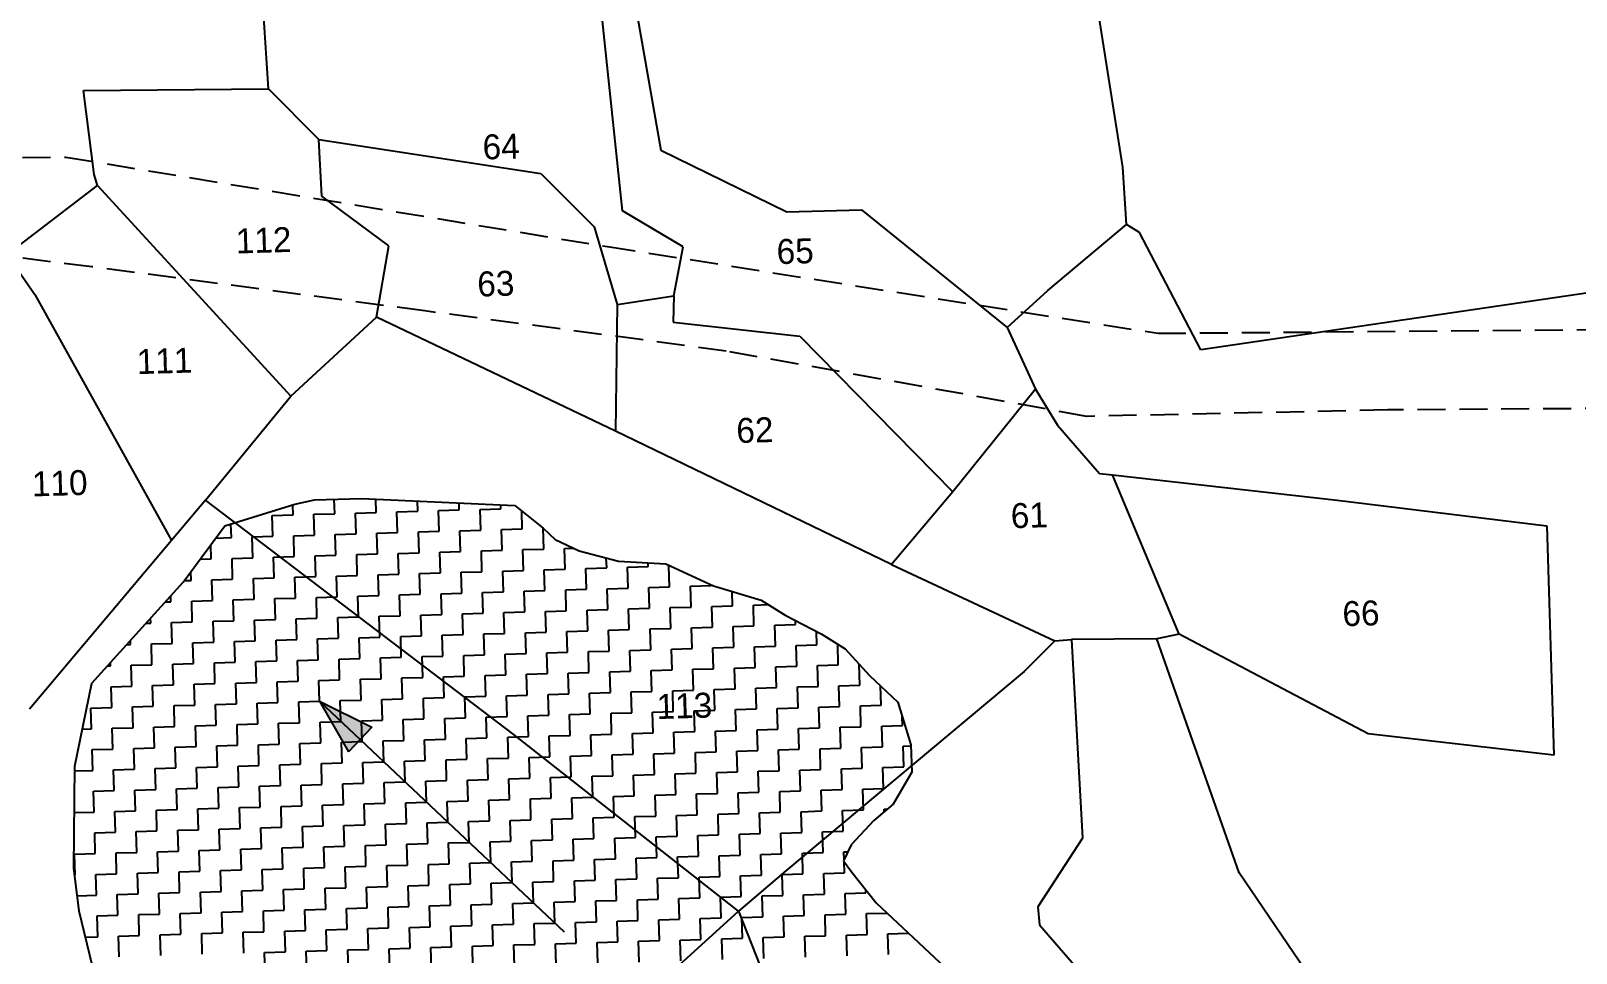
# Model space of a CAD drawing. Header units: metres. Extents: x 289662 to 290738, y 2016260 to 2018343.
# Drawn here: x 290101.2 to 290378, y 2017621 to 2017786.2 of the extents above; entities that cross this region are included whole.
import ezdxf
from ezdxf.enums import TextEntityAlignment as Align

# ---------------------------------------------------------------- set-up
doc = ezdxf.new("R2010")
doc.units = ezdxf.units.M
doc.linetypes.add('DASHED', pattern=[0.75, 0.5, -0.25])
for name, color, linetype in [('LINE_CARTTRACK', 2, 'DASHED'), ('POLY_HATCH', 12, 'Continuous'), ('POLY_PARCEL', 6, 'Continuous'), ('TEXT_PARCEL', 7, 'Continuous'), ('V_BOUND_LINE', 7, 'Continuous')]:
    doc.layers.add(name, color=color, linetype=linetype)
doc.styles.add('TEXT_MAP', font='', dxfattribs={"height": 2.5})
doc.styles.get('TEXT_MAP').set_extended_font_data('Kruti Dev 050')

msp = doc.modelspace()

# ---------------------------------------------------------------- hatches: boundary and pattern name
h = msp.add_hatch(color=256)
h.paths.add_polyline_path([(290160.18, 2017659.27), (290162.28, 2017661.5), (290152.91, 2017666.13)])
h.paths.add_polyline_path([(290152.91, 2017666.13), (290158.09, 2017657.05), (290160.18, 2017659.27)])

# ---------------------------------------------------------------- linework, layer by layer
for points in [[(290152.91, 2017666.13), (290196.76, 2017624.83)], [(290152.91, 2017666.13), (290158.09, 2017657.05)], [(290152.91, 2017666.13), (290162.28, 2017661.5)], [(290162.28, 2017661.5), (290158.09, 2017657.05)]]:
    msp.add_lwpolyline(points)
at = {"layer": 'LINE_CARTTRACK', "ltscale": 10}
for p, q in [((290017.23, 2017762.27), (290107.45, 2017763.65)), ((290107.45, 2017763.65), (290204.5, 2017747.59)), ((290112.14, 2017743.97), (290086.5, 2017747.16)), ((290204.5, 2017747.59), (290303.15, 2017732.06)), ((290171.81, 2017736.07), (290112.14, 2017743.97)), ((290225.74, 2017728.88), (290171.81, 2017736.07)), ((290303.15, 2017732.06), (290385.03, 2017732.75)), ((290290.38, 2017717.18), (290225.74, 2017728.88)), ((290344.3, 2017718.32), (290290.38, 2017717.18)), ((290459.64, 2017719.14), (290344.3, 2017718.32))]:
    msp.add_line(p, q, dxfattribs=at)
at = {"layer": 'POLY_HATCH'}
for p, q in [((290135.94, 2017697.54), (290148.49, 2017701.43)), ((290148.49, 2017701.43), (290151.99, 2017702.24)), ((290151.99, 2017702.24), (290160.42, 2017702.49)), ((290160.42, 2017702.49), (290187.91, 2017701.21)), ((290187.91, 2017701.21), (290192.96, 2017697.14)), ((290128.5, 2017687.47), (290135.94, 2017697.54)), ((290192.96, 2017697.14), (290195.13, 2017695.09)), ((290195.13, 2017695.09), (290199.41, 2017693.11)), ((290199.41, 2017693.11), (290206.5, 2017691.21)), ((290206.5, 2017691.21), (290214.96, 2017690.76)), ((290214.96, 2017690.76), (290223.53, 2017686.8)), ((290112.15, 2017669.4), (290128.5, 2017687.47)), ((290223.53, 2017686.8), (290232.05, 2017684.24)), ((290232.05, 2017684.24), (290236.35, 2017681.56)), ((290236.35, 2017681.56), (290242.78, 2017678.23)), ((290242.78, 2017678.23), (290247.09, 2017675.55)), ((290247.09, 2017675.55), (290251.45, 2017670.75)), ((290109.08, 2017654.53), (290112.15, 2017669.4)), ((290251.45, 2017670.75), (290256.52, 2017665.98)), ((290256.52, 2017665.98), (290258.86, 2017658.31)), ((290258.86, 2017658.31), (290259.01, 2017653.4)), ((290108.92, 2017636.24), (290109.08, 2017654.53)), ((290259.01, 2017653.4), (290255.66, 2017647.67)), ((290255.66, 2017647.67), (290252.23, 2017644.75)), ((290252.23, 2017644.75), (290248.14, 2017640.41)), ((290248.14, 2017640.41), (290246.82, 2017637.56)), ((290109.86, 2017628.53), (290108.92, 2017636.24)), ((290246.82, 2017637.56), (290248.29, 2017635.49)), ((290248.29, 2017635.49), (290252.67, 2017629.99)), ((290252.67, 2017629.99), (290264.98, 2017618.41)), ((290115.47, 2017605.49), (290109.86, 2017628.53))]:
    msp.add_line(p, q, dxfattribs=at)
at = {"layer": 'POLY_HATCH', "linetype": 'Continuous'}
for p, q in [((290155.63, 2017699.74), (290155.55, 2017702.35)), ((290163.07, 2017699.97), (290163, 2017702.37)), ((290170.52, 2017700.19), (290170.46, 2017702.02)), ((290177.96, 2017700.41), (290177.92, 2017701.67)), ((290144.46, 2017699.41), (290148.18, 2017699.52)), ((290144.57, 2017695.69), (290144.46, 2017699.41)), ((290148.18, 2017699.52), (290148.13, 2017701.32)), ((290151.9, 2017699.63), (290155.63, 2017699.74)), ((290152.01, 2017695.91), (290151.9, 2017699.63)), ((290159.35, 2017699.85), (290163.07, 2017699.97)), ((290159.46, 2017696.13), (290159.35, 2017699.85)), ((290166.79, 2017700.08), (290170.52, 2017700.19)), ((290166.91, 2017696.35), (290166.79, 2017700.08)), ((290174.24, 2017700.3), (290177.96, 2017700.41)), ((290174.35, 2017696.58), (290174.24, 2017700.3)), ((290181.68, 2017700.52), (290185.41, 2017700.63)), ((290181.8, 2017696.8), (290181.68, 2017700.52)), ((290185.41, 2017700.63), (290185.39, 2017701.32)), ((290189.24, 2017697.02), (290189.15, 2017700.21)), ((290137.12, 2017695.46), (290137.05, 2017697.88)), ((290148.29, 2017695.8), (290152.01, 2017695.91)), ((290155.74, 2017696.02), (290159.46, 2017696.13)), ((290155.85, 2017692.3), (290155.74, 2017696.02)), ((290163.18, 2017696.24), (290166.91, 2017696.35)), ((290163.29, 2017692.52), (290163.18, 2017696.24)), ((290170.63, 2017696.47), (290174.35, 2017696.58)), ((290170.74, 2017692.74), (290170.63, 2017696.47)), ((290178.07, 2017696.69), (290181.8, 2017696.8)), ((290178.18, 2017692.97), (290178.07, 2017696.69)), ((290185.52, 2017696.91), (290189.24, 2017697.02)), ((290185.63, 2017693.19), (290185.52, 2017696.91)), ((290193.08, 2017693.41), (290192.96, 2017697.13)), ((290133.51, 2017691.63), (290133.44, 2017694.15)), ((290134.34, 2017695.38), (290137.12, 2017695.46)), ((290140.85, 2017695.57), (290144.57, 2017695.69)), ((290140.96, 2017691.85), (290140.85, 2017695.57)), ((290148.4, 2017692.07), (290148.29, 2017695.8)), ((290181.91, 2017693.08), (290185.63, 2017693.19)), ((290182.02, 2017689.35), (290181.91, 2017693.08)), ((290189.35, 2017693.3), (290193.08, 2017693.41)), ((290189.46, 2017689.58), (290189.35, 2017693.3)), ((290196.8, 2017693.52), (290198.41, 2017693.57)), ((290196.91, 2017689.8), (290196.8, 2017693.52)), ((290131.53, 2017691.57), (290133.51, 2017691.63)), ((290137.24, 2017691.74), (290140.96, 2017691.85)), ((290137.35, 2017688.02), (290137.24, 2017691.74)), ((290144.68, 2017691.96), (290148.4, 2017692.07)), ((290144.79, 2017688.24), (290144.68, 2017691.96)), ((290152.13, 2017692.19), (290155.85, 2017692.3)), ((290152.24, 2017688.46), (290152.13, 2017692.19)), ((290159.57, 2017692.41), (290163.29, 2017692.52)), ((290159.68, 2017688.69), (290159.57, 2017692.41)), ((290167.02, 2017692.63), (290170.74, 2017692.74)), ((290167.13, 2017688.91), (290167.02, 2017692.63)), ((290174.46, 2017692.85), (290178.18, 2017692.97)), ((290174.57, 2017689.13), (290174.46, 2017692.85)), ((290204.36, 2017690.02), (290204.3, 2017691.8)), ((290211.8, 2017690.25), (290211.78, 2017690.93)), ((290215.52, 2017690.36), (290215.82, 2017690.37)), ((290215.63, 2017686.64), (290215.52, 2017690.36)), ((290128.71, 2017687.76), (290129.9, 2017687.79)), ((290129.9, 2017687.79), (290129.86, 2017689.3)), ((290133.62, 2017687.91), (290137.35, 2017688.02)), ((290133.74, 2017684.18), (290133.62, 2017687.91)), ((290141.07, 2017688.13), (290144.79, 2017688.24)), ((290141.18, 2017684.41), (290141.07, 2017688.13)), ((290148.51, 2017688.35), (290152.24, 2017688.46)), ((290148.63, 2017684.63), (290148.51, 2017688.35)), ((290155.96, 2017688.57), (290159.68, 2017688.69)), ((290156.07, 2017684.85), (290155.96, 2017688.57)), ((290163.41, 2017688.8), (290167.13, 2017688.91)), ((290163.52, 2017685.07), (290163.41, 2017688.8)), ((290170.85, 2017689.02), (290174.57, 2017689.13)), ((290170.96, 2017685.3), (290170.85, 2017689.02)), ((290178.3, 2017689.24), (290182.02, 2017689.35)), ((290178.41, 2017685.52), (290178.3, 2017689.24)), ((290185.74, 2017689.47), (290189.46, 2017689.58)), ((290185.85, 2017685.74), (290185.74, 2017689.47)), ((290193.19, 2017689.69), (290196.91, 2017689.8)), ((290193.3, 2017685.97), (290193.19, 2017689.69)), ((290200.63, 2017689.91), (290204.36, 2017690.02)), ((290200.74, 2017686.19), (290200.63, 2017689.91)), ((290208.08, 2017690.14), (290211.8, 2017690.25)), ((290208.19, 2017686.41), (290208.08, 2017690.14)), ((290126.29, 2017683.96), (290126.26, 2017684.99)), ((290152.35, 2017684.74), (290156.07, 2017684.85)), ((290152.46, 2017681.02), (290152.35, 2017684.74)), ((290159.79, 2017684.96), (290163.52, 2017685.07)), ((290159.91, 2017681.24), (290159.79, 2017684.96)), ((290167.24, 2017685.19), (290170.96, 2017685.3)), ((290167.35, 2017681.46), (290167.24, 2017685.19)), ((290174.69, 2017685.41), (290178.41, 2017685.52)), ((290174.8, 2017681.69), (290174.69, 2017685.41)), ((290182.13, 2017685.63), (290185.85, 2017685.74)), ((290182.24, 2017681.91), (290182.13, 2017685.63)), ((290189.58, 2017685.86), (290193.3, 2017685.97)), ((290189.69, 2017682.13), (290189.58, 2017685.86)), ((290197.02, 2017686.08), (290200.74, 2017686.19)), ((290197.13, 2017682.36), (290197.02, 2017686.08)), ((290204.47, 2017686.3), (290208.19, 2017686.41)), ((290204.58, 2017682.58), (290204.47, 2017686.3)), ((290211.91, 2017686.52), (290215.63, 2017686.64)), ((290212.02, 2017682.8), (290211.91, 2017686.52)), ((290219.36, 2017686.75), (290223.08, 2017686.86)), ((290219.47, 2017683.02), (290219.36, 2017686.75)), ((290223.08, 2017686.86), (290223.08, 2017687.01)), ((290226.91, 2017683.25), (290226.84, 2017685.8)), ((290125.3, 2017683.93), (290126.29, 2017683.96)), ((290130.01, 2017684.07), (290133.74, 2017684.18)), ((290130.12, 2017680.35), (290130.01, 2017684.07)), ((290137.46, 2017684.29), (290141.18, 2017684.41)), ((290137.57, 2017680.57), (290137.46, 2017684.29)), ((290144.9, 2017684.52), (290148.63, 2017684.63)), ((290145.02, 2017680.79), (290144.9, 2017684.52)), ((290185.96, 2017682.02), (290189.69, 2017682.13)), ((290186.08, 2017678.3), (290185.96, 2017682.02)), ((290193.41, 2017682.24), (290197.13, 2017682.36)), ((290193.52, 2017678.52), (290193.41, 2017682.24)), ((290200.86, 2017682.47), (290204.58, 2017682.58)), ((290200.97, 2017678.74), (290200.86, 2017682.47)), ((290208.3, 2017682.69), (290212.02, 2017682.8)), ((290208.41, 2017678.97), (290208.3, 2017682.69)), ((290215.75, 2017682.91), (290219.47, 2017683.02)), ((290215.86, 2017679.19), (290215.75, 2017682.91)), ((290223.19, 2017683.14), (290226.91, 2017683.25)), ((290223.3, 2017679.41), (290223.19, 2017683.14)), ((290230.64, 2017683.36), (290233.33, 2017683.44)), ((290230.75, 2017679.64), (290230.64, 2017683.36)), ((290121.84, 2017680.1), (290122.68, 2017680.13)), ((290122.68, 2017680.13), (290122.65, 2017681)), ((290126.4, 2017680.24), (290130.12, 2017680.35)), ((290126.51, 2017676.51), (290126.4, 2017680.24)), ((290133.85, 2017680.46), (290137.57, 2017680.57)), ((290133.96, 2017676.74), (290133.85, 2017680.46)), ((290141.29, 2017680.68), (290145.02, 2017680.79)), ((290141.4, 2017676.96), (290141.29, 2017680.68)), ((290148.74, 2017680.91), (290152.46, 2017681.02)), ((290148.85, 2017677.18), (290148.74, 2017680.91)), ((290156.18, 2017681.13), (290159.91, 2017681.24)), ((290156.29, 2017677.41), (290156.18, 2017681.13)), ((290163.63, 2017681.35), (290167.35, 2017681.46)), ((290163.74, 2017677.63), (290163.63, 2017681.35)), ((290171.07, 2017681.58), (290174.8, 2017681.69)), ((290171.19, 2017677.85), (290171.07, 2017681.58)), ((290178.52, 2017681.8), (290182.24, 2017681.91)), ((290178.63, 2017678.08), (290178.52, 2017681.8)), ((290219.58, 2017679.3), (290223.3, 2017679.41)), ((290219.69, 2017675.58), (290219.58, 2017679.3)), ((290227.03, 2017679.52), (290230.75, 2017679.64)), ((290227.14, 2017675.8), (290227.03, 2017679.52)), ((290234.47, 2017679.75), (290238.19, 2017679.86)), ((290234.58, 2017676.02), (290234.47, 2017679.75)), ((290238.19, 2017679.86), (290238.17, 2017680.61)), ((290119.07, 2017676.29), (290119.05, 2017677.02)), ((290122.79, 2017676.4), (290126.51, 2017676.51)), ((290130.24, 2017676.63), (290133.96, 2017676.74)), ((290130.35, 2017672.9), (290130.24, 2017676.63)), ((290137.68, 2017676.85), (290141.4, 2017676.96)), ((290137.79, 2017673.13), (290137.68, 2017676.85)), ((290145.13, 2017677.07), (290148.85, 2017677.18)), ((290145.24, 2017673.35), (290145.13, 2017677.07)), ((290152.57, 2017677.3), (290156.29, 2017677.41)), ((290152.68, 2017673.57), (290152.57, 2017677.3)), ((290160.02, 2017677.52), (290163.74, 2017677.63)), ((290160.13, 2017673.8), (290160.02, 2017677.52)), ((290167.46, 2017677.74), (290171.19, 2017677.85)), ((290167.57, 2017674.02), (290167.46, 2017677.74)), ((290174.91, 2017677.96), (290178.63, 2017678.08)), ((290175.02, 2017674.24), (290174.91, 2017677.96)), ((290182.35, 2017678.19), (290186.08, 2017678.3)), ((290182.46, 2017674.46), (290182.35, 2017678.19)), ((290189.8, 2017678.41), (290193.52, 2017678.52)), ((290189.91, 2017674.69), (290189.8, 2017678.41)), ((290197.24, 2017678.63), (290200.97, 2017678.74)), ((290197.36, 2017674.91), (290197.24, 2017678.63)), ((290204.69, 2017678.86), (290208.41, 2017678.97)), ((290204.8, 2017675.13), (290204.69, 2017678.86)), ((290212.13, 2017679.08), (290215.86, 2017679.19)), ((290212.25, 2017675.36), (290212.13, 2017679.08)), ((290242.03, 2017676.25), (290241.96, 2017678.66)), ((290118.37, 2017676.27), (290119.07, 2017676.29)), ((290122.9, 2017672.68), (290122.79, 2017676.4)), ((290156.41, 2017673.68), (290160.13, 2017673.8)), ((290156.52, 2017669.96), (290156.41, 2017673.68)), ((290163.85, 2017673.91), (290167.57, 2017674.02)), ((290163.96, 2017670.18), (290163.85, 2017673.91)), ((290171.3, 2017674.13), (290175.02, 2017674.24)), ((290171.41, 2017670.41), (290171.3, 2017674.13)), ((290178.74, 2017674.35), (290182.46, 2017674.46)), ((290178.85, 2017670.63), (290178.74, 2017674.35)), ((290186.19, 2017674.58), (290189.91, 2017674.69)), ((290186.3, 2017670.85), (290186.19, 2017674.58)), ((290193.63, 2017674.8), (290197.36, 2017674.91)), ((290193.74, 2017671.08), (290193.63, 2017674.8)), ((290201.08, 2017675.02), (290204.8, 2017675.13)), ((290201.19, 2017671.3), (290201.08, 2017675.02)), ((290208.52, 2017675.24), (290212.25, 2017675.36)), ((290208.64, 2017671.52), (290208.52, 2017675.24)), ((290215.97, 2017675.47), (290219.69, 2017675.58)), ((290216.08, 2017671.74), (290215.97, 2017675.47)), ((290223.41, 2017675.69), (290227.14, 2017675.8)), ((290223.53, 2017671.97), (290223.41, 2017675.69)), ((290230.86, 2017675.91), (290234.58, 2017676.02)), ((290230.97, 2017672.19), (290230.86, 2017675.91)), ((290238.31, 2017676.14), (290242.03, 2017676.25)), ((290238.42, 2017672.41), (290238.31, 2017676.14)), ((290245.75, 2017676.36), (290245.78, 2017676.36)), ((290245.86, 2017672.64), (290245.75, 2017676.36)), ((290114.91, 2017672.44), (290115.46, 2017672.46)), ((290115.46, 2017672.46), (290115.44, 2017673.03)), ((290119.18, 2017672.57), (290122.9, 2017672.68)), ((290119.29, 2017668.85), (290119.18, 2017672.57)), ((290126.62, 2017672.79), (290130.35, 2017672.9)), ((290126.74, 2017669.07), (290126.62, 2017672.79)), ((290134.07, 2017673.02), (290137.79, 2017673.13)), ((290134.18, 2017669.29), (290134.07, 2017673.02)), ((290141.52, 2017673.24), (290145.24, 2017673.35)), ((290141.63, 2017669.52), (290141.52, 2017673.24)), ((290148.96, 2017673.46), (290152.68, 2017673.57)), ((290149.07, 2017669.74), (290148.96, 2017673.46)), ((290190.02, 2017670.96), (290193.74, 2017671.08)), ((290190.13, 2017667.24), (290190.02, 2017670.96)), ((290197.47, 2017671.19), (290201.19, 2017671.3)), ((290197.58, 2017667.46), (290197.47, 2017671.19)), ((290204.91, 2017671.41), (290208.64, 2017671.52)), ((290205.02, 2017667.69), (290204.91, 2017671.41)), ((290212.36, 2017671.63), (290216.08, 2017671.74)), ((290212.47, 2017667.91), (290212.36, 2017671.63)), ((290219.8, 2017671.86), (290223.53, 2017671.97)), ((290219.91, 2017668.13), (290219.8, 2017671.86)), ((290227.25, 2017672.08), (290230.97, 2017672.19)), ((290227.36, 2017668.36), (290227.25, 2017672.08)), ((290234.69, 2017672.3), (290238.42, 2017672.41)), ((290234.81, 2017668.58), (290234.69, 2017672.3)), ((290242.14, 2017672.53), (290245.86, 2017672.64)), ((290242.25, 2017668.8), (290242.14, 2017672.53)), ((290249.58, 2017672.75), (290249.63, 2017672.75)), ((290249.7, 2017669.03), (290249.58, 2017672.75)), ((290115.57, 2017668.73), (290119.29, 2017668.85)), ((290115.68, 2017665.01), (290115.57, 2017668.73)), ((290123.01, 2017668.96), (290126.74, 2017669.07)), ((290123.12, 2017665.24), (290123.01, 2017668.96)), ((290130.46, 2017669.18), (290134.18, 2017669.29)), ((290130.57, 2017665.46), (290130.46, 2017669.18)), ((290137.9, 2017669.4), (290141.63, 2017669.52)), ((290138.02, 2017665.68), (290137.9, 2017669.4)), ((290145.35, 2017669.63), (290149.07, 2017669.74)), ((290145.46, 2017665.9), (290145.35, 2017669.63)), ((290152.79, 2017669.85), (290156.52, 2017669.96)), ((290152.91, 2017666.13), (290152.79, 2017669.85)), ((290160.24, 2017670.07), (290163.96, 2017670.18)), ((290160.35, 2017666.35), (290160.24, 2017670.07)), ((290167.69, 2017670.3), (290171.41, 2017670.41)), ((290167.8, 2017666.57), (290167.69, 2017670.3)), ((290175.13, 2017670.52), (290178.85, 2017670.63)), ((290175.24, 2017666.8), (290175.13, 2017670.52)), ((290182.58, 2017670.74), (290186.3, 2017670.85)), ((290182.69, 2017667.02), (290182.58, 2017670.74)), ((290216.19, 2017668.02), (290219.91, 2017668.13)), ((290223.64, 2017668.25), (290227.36, 2017668.36)), ((290223.75, 2017664.52), (290223.64, 2017668.25)), ((290231.08, 2017668.47), (290234.81, 2017668.58)), ((290231.19, 2017664.75), (290231.08, 2017668.47)), ((290238.53, 2017668.69), (290242.25, 2017668.8)), ((290238.64, 2017664.97), (290238.53, 2017668.69)), ((290245.97, 2017668.91), (290249.7, 2017669.03)), ((290246.09, 2017665.19), (290245.97, 2017668.91)), ((290253.53, 2017665.41), (290253.43, 2017668.9)), ((290126.85, 2017665.35), (290130.57, 2017665.46)), ((290134.29, 2017665.57), (290138.02, 2017665.68)), ((290134.4, 2017661.85), (290134.29, 2017665.57)), ((290141.74, 2017665.79), (290145.46, 2017665.9)), ((290141.85, 2017662.07), (290141.74, 2017665.79)), ((290149.18, 2017666.02), (290152.91, 2017666.13)), ((290149.3, 2017662.29), (290149.18, 2017666.02)), ((290156.63, 2017666.24), (290160.35, 2017666.35)), ((290156.74, 2017662.52), (290156.63, 2017666.24)), ((290164.07, 2017666.46), (290167.8, 2017666.57)), ((290164.19, 2017662.74), (290164.07, 2017666.46)), ((290171.52, 2017666.68), (290175.24, 2017666.8)), ((290171.63, 2017662.96), (290171.52, 2017666.68)), ((290178.97, 2017666.91), (290182.69, 2017667.02)), ((290179.08, 2017663.18), (290178.97, 2017666.91)), ((290186.41, 2017667.13), (290190.13, 2017667.24)), ((290186.52, 2017663.41), (290186.41, 2017667.13)), ((290193.86, 2017667.35), (290197.58, 2017667.46)), ((290193.97, 2017663.63), (290193.86, 2017667.35)), ((290201.3, 2017667.58), (290205.02, 2017667.69)), ((290201.41, 2017663.85), (290201.3, 2017667.58)), ((290208.75, 2017667.8), (290212.47, 2017667.91)), ((290208.86, 2017664.08), (290208.75, 2017667.8)), ((290216.3, 2017664.3), (290216.19, 2017668.02)), ((290249.81, 2017665.3), (290253.53, 2017665.41)), ((290111.96, 2017664.9), (290115.68, 2017665.01)), ((290112.07, 2017661.18), (290111.96, 2017664.9)), ((290119.4, 2017665.12), (290123.12, 2017665.24)), ((290119.51, 2017661.4), (290119.4, 2017665.12)), ((290126.96, 2017661.62), (290126.85, 2017665.35)), ((290160.46, 2017662.63), (290164.19, 2017662.74)), ((290160.57, 2017658.9), (290160.46, 2017662.63)), ((290167.91, 2017662.85), (290171.63, 2017662.96)), ((290168.02, 2017659.13), (290167.91, 2017662.85)), ((290175.35, 2017663.07), (290179.08, 2017663.18)), ((290175.47, 2017659.35), (290175.35, 2017663.07)), ((290182.8, 2017663.3), (290186.52, 2017663.41)), ((290182.91, 2017659.57), (290182.8, 2017663.3)), ((290190.24, 2017663.52), (290193.97, 2017663.63)), ((290190.36, 2017659.8), (290190.24, 2017663.52)), ((290197.69, 2017663.74), (290201.41, 2017663.85)), ((290197.8, 2017660.02), (290197.69, 2017663.74)), ((290205.14, 2017663.97), (290208.86, 2017664.08)), ((290205.25, 2017660.24), (290205.14, 2017663.97)), ((290212.58, 2017664.19), (290216.3, 2017664.3)), ((290212.69, 2017660.47), (290212.58, 2017664.19)), ((290220.03, 2017664.41), (290223.75, 2017664.52)), ((290220.14, 2017660.69), (290220.03, 2017664.41)), ((290227.47, 2017664.63), (290231.19, 2017664.75)), ((290227.58, 2017660.91), (290227.47, 2017664.63)), ((290234.92, 2017664.86), (290238.64, 2017664.97)), ((290235.03, 2017661.13), (290234.92, 2017664.86)), ((290242.36, 2017665.08), (290246.09, 2017665.19)), ((290242.47, 2017661.36), (290242.36, 2017665.08)), ((290249.92, 2017661.58), (290249.81, 2017665.3)), ((290257.36, 2017661.8), (290257.32, 2017663.37)), ((290110.44, 2017661.13), (290112.07, 2017661.18)), ((290115.79, 2017661.29), (290119.51, 2017661.4)), ((290115.9, 2017657.57), (290115.79, 2017661.29)), ((290123.24, 2017661.51), (290126.96, 2017661.62)), ((290123.35, 2017657.79), (290123.24, 2017661.51)), ((290130.68, 2017661.74), (290134.4, 2017661.85)), ((290130.79, 2017658.01), (290130.68, 2017661.74)), ((290138.13, 2017661.96), (290141.85, 2017662.07)), ((290138.24, 2017658.24), (290138.13, 2017661.96)), ((290145.57, 2017662.18), (290149.3, 2017662.29)), ((290145.68, 2017658.46), (290145.57, 2017662.18)), ((290153.02, 2017662.4), (290156.74, 2017662.52)), ((290153.13, 2017658.68), (290153.02, 2017662.4)), ((290194.08, 2017659.91), (290197.8, 2017660.02)), ((290194.19, 2017656.19), (290194.08, 2017659.91)), ((290201.52, 2017660.13), (290205.25, 2017660.24)), ((290201.64, 2017656.41), (290201.52, 2017660.13)), ((290208.97, 2017660.35), (290212.69, 2017660.47)), ((290209.08, 2017656.63), (290208.97, 2017660.35)), ((290216.42, 2017660.58), (290220.14, 2017660.69)), ((290216.53, 2017656.85), (290216.42, 2017660.58)), ((290223.86, 2017660.8), (290227.58, 2017660.91)), ((290223.97, 2017657.08), (290223.86, 2017660.8)), ((290231.31, 2017661.02), (290235.03, 2017661.13)), ((290231.42, 2017657.3), (290231.31, 2017661.02)), ((290238.75, 2017661.25), (290242.47, 2017661.36)), ((290238.86, 2017657.52), (290238.75, 2017661.25)), ((290246.2, 2017661.47), (290249.92, 2017661.58)), ((290246.31, 2017657.75), (290246.2, 2017661.47)), ((290253.64, 2017661.69), (290257.36, 2017661.8)), ((290253.75, 2017657.97), (290253.64, 2017661.69)), ((290112.18, 2017657.46), (290115.9, 2017657.57)), ((290112.29, 2017653.73), (290112.18, 2017657.46)), ((290119.63, 2017657.68), (290123.35, 2017657.79)), ((290119.74, 2017653.96), (290119.63, 2017657.68)), ((290127.07, 2017657.9), (290130.79, 2017658.01)), ((290127.18, 2017654.18), (290127.07, 2017657.9)), ((290134.52, 2017658.12), (290138.24, 2017658.24)), ((290134.63, 2017654.4), (290134.52, 2017658.12)), ((290141.96, 2017658.35), (290145.68, 2017658.46)), ((290142.07, 2017654.62), (290141.96, 2017658.35)), ((290149.41, 2017658.57), (290153.13, 2017658.68)), ((290149.52, 2017654.85), (290149.41, 2017658.57)), ((290156.85, 2017658.79), (290160.57, 2017658.9)), ((290156.96, 2017655.07), (290156.85, 2017658.79)), ((290164.3, 2017659.02), (290168.02, 2017659.13)), ((290164.41, 2017655.29), (290164.3, 2017659.02)), ((290171.74, 2017659.24), (290175.47, 2017659.35)), ((290171.85, 2017655.52), (290171.74, 2017659.24)), ((290179.19, 2017659.46), (290182.91, 2017659.57)), ((290179.3, 2017655.74), (290179.19, 2017659.46)), ((290186.63, 2017659.68), (290190.36, 2017659.8)), ((290186.75, 2017655.96), (290186.63, 2017659.68)), ((290220.25, 2017656.97), (290223.97, 2017657.08)), ((290227.69, 2017657.19), (290231.42, 2017657.3)), ((290227.81, 2017653.47), (290227.69, 2017657.19)), ((290235.14, 2017657.41), (290238.86, 2017657.52)), ((290235.25, 2017653.69), (290235.14, 2017657.41)), ((290242.59, 2017657.63), (290246.31, 2017657.75)), ((290242.7, 2017653.91), (290242.59, 2017657.63)), ((290250.03, 2017657.86), (290253.75, 2017657.97)), ((290250.14, 2017654.13), (290250.03, 2017657.86)), ((290257.48, 2017658.08), (290258.87, 2017658.12)), ((290257.59, 2017654.36), (290257.48, 2017658.08)), ((290130.9, 2017654.29), (290134.63, 2017654.4)), ((290131.02, 2017650.57), (290130.9, 2017654.29)), ((290138.35, 2017654.51), (290142.07, 2017654.62)), ((290138.46, 2017650.79), (290138.35, 2017654.51)), ((290145.8, 2017654.74), (290149.52, 2017654.85)), ((290145.91, 2017651.01), (290145.8, 2017654.74)), ((290153.24, 2017654.96), (290156.96, 2017655.07)), ((290153.35, 2017651.24), (290153.24, 2017654.96)), ((290160.69, 2017655.18), (290164.41, 2017655.29)), ((290160.8, 2017651.46), (290160.69, 2017655.18)), ((290168.13, 2017655.4), (290171.85, 2017655.52)), ((290168.24, 2017651.68), (290168.13, 2017655.4)), ((290175.58, 2017655.63), (290179.3, 2017655.74)), ((290175.69, 2017651.91), (290175.58, 2017655.63)), ((290183.02, 2017655.85), (290186.75, 2017655.96)), ((290183.13, 2017652.13), (290183.02, 2017655.85)), ((290190.47, 2017656.07), (290194.19, 2017656.19)), ((290190.58, 2017652.35), (290190.47, 2017656.07)), ((290197.91, 2017656.3), (290201.64, 2017656.41)), ((290198.02, 2017652.57), (290197.91, 2017656.3)), ((290205.36, 2017656.52), (290209.08, 2017656.63)), ((290205.47, 2017652.8), (290205.36, 2017656.52)), ((290212.8, 2017656.74), (290216.53, 2017656.85)), ((290212.92, 2017653.02), (290212.8, 2017656.74)), ((290220.36, 2017653.24), (290220.25, 2017656.97)), ((290253.86, 2017654.25), (290257.59, 2017654.36)), ((290109.07, 2017653.64), (290112.29, 2017653.73)), ((290116.01, 2017653.84), (290119.74, 2017653.96)), ((290116.13, 2017650.12), (290116.01, 2017653.84)), ((290123.46, 2017654.07), (290127.18, 2017654.18)), ((290123.57, 2017650.34), (290123.46, 2017654.07)), ((290164.52, 2017651.57), (290168.24, 2017651.68)), ((290164.63, 2017647.85), (290164.52, 2017651.57)), ((290171.97, 2017651.79), (290175.69, 2017651.91)), ((290172.08, 2017648.07), (290171.97, 2017651.79)), ((290179.41, 2017652.02), (290183.13, 2017652.13)), ((290179.52, 2017648.29), (290179.41, 2017652.02)), ((290186.86, 2017652.24), (290190.58, 2017652.35)), ((290186.97, 2017648.52), (290186.86, 2017652.24)), ((290194.3, 2017652.46), (290198.02, 2017652.57)), ((290194.41, 2017648.74), (290194.3, 2017652.46)), ((290201.75, 2017652.69), (290205.47, 2017652.8)), ((290201.86, 2017648.96), (290201.75, 2017652.69)), ((290209.19, 2017652.91), (290212.92, 2017653.02)), ((290209.3, 2017649.19), (290209.19, 2017652.91)), ((290216.64, 2017653.13), (290220.36, 2017653.24)), ((290216.75, 2017649.41), (290216.64, 2017653.13)), ((290224.08, 2017653.35), (290227.81, 2017653.47)), ((290224.19, 2017649.63), (290224.08, 2017653.35)), ((290231.53, 2017653.58), (290235.25, 2017653.69)), ((290231.64, 2017649.85), (290231.53, 2017653.58)), ((290238.97, 2017653.8), (290242.7, 2017653.91)), ((290239.09, 2017650.08), (290238.97, 2017653.8)), ((290246.42, 2017654.02), (290250.14, 2017654.13)), ((290246.53, 2017650.3), (290246.42, 2017654.02)), ((290253.98, 2017650.52), (290253.86, 2017654.25)), ((290112.4, 2017650.01), (290116.13, 2017650.12)), ((290112.51, 2017646.29), (290112.4, 2017650.01)), ((290119.85, 2017650.23), (290123.57, 2017650.34)), ((290119.96, 2017646.51), (290119.85, 2017650.23)), ((290127.29, 2017650.46), (290131.02, 2017650.57)), ((290127.4, 2017646.73), (290127.29, 2017650.46)), ((290134.74, 2017650.68), (290138.46, 2017650.79)), ((290134.85, 2017646.96), (290134.74, 2017650.68)), ((290142.18, 2017650.9), (290145.91, 2017651.01)), ((290142.3, 2017647.18), (290142.18, 2017650.9)), ((290149.63, 2017651.12), (290153.35, 2017651.24)), ((290149.74, 2017647.4), (290149.63, 2017651.12)), ((290157.08, 2017651.35), (290160.8, 2017651.46)), ((290157.19, 2017647.63), (290157.08, 2017651.35)), ((290198.14, 2017648.85), (290201.86, 2017648.96)), ((290198.25, 2017645.13), (290198.14, 2017648.85)), ((290205.58, 2017649.07), (290209.3, 2017649.19)), ((290205.69, 2017645.35), (290205.58, 2017649.07)), ((290213.03, 2017649.3), (290216.75, 2017649.41)), ((290213.14, 2017645.57), (290213.03, 2017649.3)), ((290220.47, 2017649.52), (290224.19, 2017649.63)), ((290220.58, 2017645.8), (290220.47, 2017649.52)), ((290227.92, 2017649.74), (290231.64, 2017649.85)), ((290228.03, 2017646.02), (290227.92, 2017649.74)), ((290235.36, 2017649.97), (290239.09, 2017650.08)), ((290235.47, 2017646.24), (290235.36, 2017649.97)), ((290242.81, 2017650.19), (290246.53, 2017650.3)), ((290242.92, 2017646.47), (290242.81, 2017650.19)), ((290250.25, 2017650.41), (290253.98, 2017650.52)), ((290250.37, 2017646.69), (290250.25, 2017650.41)), ((290109.01, 2017646.18), (290112.51, 2017646.29)), ((290116.24, 2017646.4), (290119.96, 2017646.51)), ((290116.35, 2017642.68), (290116.24, 2017646.4)), ((290123.68, 2017646.62), (290127.4, 2017646.73)), ((290123.79, 2017642.9), (290123.68, 2017646.62)), ((290131.13, 2017646.84), (290134.85, 2017646.96)), ((290131.24, 2017643.12), (290131.13, 2017646.84)), ((290138.57, 2017647.07), (290142.3, 2017647.18)), ((290138.68, 2017643.35), (290138.57, 2017647.07)), ((290146.02, 2017647.29), (290149.74, 2017647.4)), ((290146.13, 2017643.57), (290146.02, 2017647.29)), ((290153.46, 2017647.51), (290157.19, 2017647.63)), ((290153.58, 2017643.79), (290153.46, 2017647.51)), ((290160.91, 2017647.74), (290164.63, 2017647.85)), ((290161.02, 2017644.01), (290160.91, 2017647.74)), ((290168.35, 2017647.96), (290172.08, 2017648.07)), ((290168.47, 2017644.24), (290168.35, 2017647.96)), ((290175.8, 2017648.18), (290179.52, 2017648.29)), ((290175.91, 2017644.46), (290175.8, 2017648.18)), ((290183.25, 2017648.41), (290186.97, 2017648.52)), ((290183.36, 2017644.68), (290183.25, 2017648.41)), ((290190.69, 2017648.63), (290194.41, 2017648.74)), ((290190.8, 2017644.91), (290190.69, 2017648.63)), ((290224.31, 2017645.91), (290228.03, 2017646.02)), ((290231.75, 2017646.13), (290235.47, 2017646.24)), ((290231.86, 2017642.41), (290231.75, 2017646.13)), ((290239.2, 2017646.35), (290242.92, 2017646.47)), ((290239.31, 2017642.63), (290239.2, 2017646.35)), ((290246.64, 2017646.58), (290250.37, 2017646.69)), ((290246.75, 2017642.86), (290246.64, 2017646.58)), ((290254.09, 2017646.8), (290254.66, 2017646.82)), ((290254.1, 2017646.34), (290254.09, 2017646.8)), ((290134.96, 2017643.23), (290138.68, 2017643.35)), ((290135.07, 2017639.51), (290134.96, 2017643.23)), ((290142.41, 2017643.46), (290146.13, 2017643.57)), ((290142.52, 2017639.73), (290142.41, 2017643.46)), ((290149.85, 2017643.68), (290153.58, 2017643.79)), ((290149.96, 2017639.96), (290149.85, 2017643.68)), ((290157.3, 2017643.9), (290161.02, 2017644.01)), ((290157.41, 2017640.18), (290157.3, 2017643.9)), ((290164.74, 2017644.13), (290168.47, 2017644.24)), ((290164.85, 2017640.4), (290164.74, 2017644.13)), ((290172.19, 2017644.35), (290175.91, 2017644.46)), ((290172.3, 2017640.63), (290172.19, 2017644.35)), ((290179.63, 2017644.57), (290183.36, 2017644.68)), ((290179.75, 2017640.85), (290179.63, 2017644.57)), ((290187.08, 2017644.79), (290190.8, 2017644.91)), ((290187.19, 2017641.07), (290187.08, 2017644.79)), ((290194.52, 2017645.02), (290198.25, 2017645.13)), ((290194.64, 2017641.29), (290194.52, 2017645.02)), ((290201.97, 2017645.24), (290205.69, 2017645.35)), ((290202.08, 2017641.52), (290201.97, 2017645.24)), ((290209.42, 2017645.46), (290213.14, 2017645.57)), ((290209.53, 2017641.74), (290209.42, 2017645.46)), ((290216.86, 2017645.69), (290220.58, 2017645.8)), ((290216.97, 2017641.96), (290216.86, 2017645.69)), ((290224.42, 2017642.19), (290224.31, 2017645.91)), ((290112.63, 2017642.56), (290116.35, 2017642.68)), ((290112.74, 2017638.84), (290112.63, 2017642.56)), ((290120.07, 2017642.79), (290123.79, 2017642.9)), ((290120.18, 2017639.06), (290120.07, 2017642.79)), ((290127.52, 2017643.01), (290131.24, 2017643.12)), ((290127.63, 2017639.29), (290127.52, 2017643.01)), ((290168.58, 2017640.51), (290172.3, 2017640.63)), ((290168.69, 2017636.79), (290168.58, 2017640.51)), ((290176.02, 2017640.74), (290179.75, 2017640.85)), ((290176.13, 2017637.01), (290176.02, 2017640.74)), ((290183.47, 2017640.96), (290187.19, 2017641.07)), ((290183.58, 2017637.24), (290183.47, 2017640.96)), ((290190.91, 2017641.18), (290194.64, 2017641.29)), ((290191.03, 2017637.46), (290190.91, 2017641.18)), ((290198.36, 2017641.41), (290202.08, 2017641.52)), ((290198.47, 2017637.68), (290198.36, 2017641.41)), ((290205.8, 2017641.63), (290209.53, 2017641.74)), ((290205.92, 2017637.91), (290205.8, 2017641.63)), ((290213.25, 2017641.85), (290216.97, 2017641.96)), ((290213.36, 2017638.13), (290213.25, 2017641.85)), ((290220.7, 2017642.07), (290224.42, 2017642.19)), ((290220.81, 2017638.35), (290220.7, 2017642.07)), ((290228.14, 2017642.3), (290231.86, 2017642.41)), ((290228.25, 2017638.58), (290228.14, 2017642.3)), ((290235.59, 2017642.52), (290239.31, 2017642.63)), ((290235.7, 2017638.8), (290235.59, 2017642.52)), ((290243.03, 2017642.74), (290246.75, 2017642.86)), ((290243.14, 2017639.02), (290243.03, 2017642.74)), ((290250.48, 2017642.97), (290250.55, 2017642.97)), ((290250.48, 2017642.89), (290250.48, 2017642.97)), ((290109.01, 2017638.73), (290112.74, 2017638.84)), ((290109.13, 2017635.01), (290109.01, 2017638.73)), ((290116.46, 2017638.95), (290120.18, 2017639.06)), ((290116.57, 2017635.23), (290116.46, 2017638.95)), ((290123.91, 2017639.18), (290127.63, 2017639.29)), ((290124.02, 2017635.45), (290123.91, 2017639.18)), ((290131.35, 2017639.4), (290135.07, 2017639.51)), ((290131.46, 2017635.68), (290131.35, 2017639.4)), ((290138.8, 2017639.62), (290142.52, 2017639.73)), ((290138.91, 2017635.9), (290138.8, 2017639.62)), ((290146.24, 2017639.85), (290149.96, 2017639.96)), ((290146.35, 2017636.12), (290146.24, 2017639.85)), ((290153.69, 2017640.07), (290157.41, 2017640.18)), ((290153.8, 2017636.35), (290153.69, 2017640.07)), ((290161.13, 2017640.29), (290164.85, 2017640.4)), ((290161.24, 2017636.57), (290161.13, 2017640.29)), ((290194.75, 2017637.57), (290198.47, 2017637.68)), ((290202.19, 2017637.79), (290205.92, 2017637.91)), ((290202.3, 2017634.07), (290202.19, 2017637.79)), ((290209.64, 2017638.02), (290213.36, 2017638.13)), ((290209.75, 2017634.3), (290209.64, 2017638.02)), ((290217.08, 2017638.24), (290220.81, 2017638.35)), ((290217.2, 2017634.52), (290217.08, 2017638.24)), ((290224.53, 2017638.46), (290228.25, 2017638.58)), ((290224.64, 2017634.74), (290224.53, 2017638.46)), ((290231.97, 2017638.69), (290235.7, 2017638.8)), ((290232.09, 2017634.96), (290231.97, 2017638.69)), ((290239.42, 2017638.91), (290243.14, 2017639.02)), ((290239.53, 2017635.19), (290239.42, 2017638.91)), ((290246.87, 2017639.13), (290247.56, 2017639.15)), ((290246.91, 2017637.75), (290246.87, 2017639.13)), ((290109.07, 2017635.01), (290109.13, 2017635.01)), ((290112.85, 2017635.12), (290116.57, 2017635.23)), ((290112.96, 2017631.4), (290112.85, 2017635.12)), ((290120.29, 2017635.34), (290124.02, 2017635.45)), ((290120.41, 2017631.62), (290120.29, 2017635.34)), ((290127.74, 2017635.57), (290131.46, 2017635.68)), ((290127.85, 2017631.84), (290127.74, 2017635.57)), ((290135.18, 2017635.79), (290138.91, 2017635.9)), ((290135.3, 2017632.07), (290135.18, 2017635.79)), ((290142.63, 2017636.01), (290146.35, 2017636.12)), ((290142.74, 2017632.29), (290142.63, 2017636.01)), ((290150.08, 2017636.23), (290153.8, 2017636.35)), ((290150.19, 2017632.51), (290150.08, 2017636.23)), ((290157.52, 2017636.46), (290161.24, 2017636.57)), ((290157.63, 2017632.73), (290157.52, 2017636.46)), ((290164.97, 2017636.68), (290168.69, 2017636.79)), ((290165.08, 2017632.96), (290164.97, 2017636.68)), ((290172.41, 2017636.9), (290176.13, 2017637.01)), ((290172.52, 2017633.18), (290172.41, 2017636.9)), ((290179.86, 2017637.13), (290183.58, 2017637.24)), ((290179.97, 2017633.4), (290179.86, 2017637.13)), ((290187.3, 2017637.35), (290191.03, 2017637.46)), ((290187.41, 2017633.63), (290187.3, 2017637.35)), ((290194.86, 2017633.85), (290194.75, 2017637.57)), ((290228.36, 2017634.85), (290232.09, 2017634.96)), ((290235.81, 2017635.08), (290239.53, 2017635.19)), ((290235.92, 2017631.35), (290235.81, 2017635.08)), ((290243.25, 2017635.3), (290246.98, 2017635.41)), ((290243.37, 2017631.58), (290243.25, 2017635.3)), ((290246.98, 2017635.41), (290246.92, 2017637.41)), ((290139.02, 2017632.18), (290142.74, 2017632.29)), ((290139.13, 2017628.45), (290139.02, 2017632.18)), ((290146.46, 2017632.4), (290150.19, 2017632.51)), ((290146.58, 2017628.68), (290146.46, 2017632.4)), ((290153.91, 2017632.62), (290157.63, 2017632.73)), ((290154.02, 2017628.9), (290153.91, 2017632.62)), ((290161.36, 2017632.85), (290165.08, 2017632.96)), ((290161.47, 2017629.12), (290161.36, 2017632.85)), ((290168.8, 2017633.07), (290172.52, 2017633.18)), ((290168.91, 2017629.35), (290168.8, 2017633.07)), ((290176.25, 2017633.29), (290179.97, 2017633.4)), ((290176.36, 2017629.57), (290176.25, 2017633.29)), ((290183.69, 2017633.51), (290187.41, 2017633.63)), ((290183.8, 2017629.79), (290183.69, 2017633.51)), ((290191.14, 2017633.74), (290194.86, 2017633.85)), ((290191.25, 2017630.01), (290191.14, 2017633.74)), ((290198.58, 2017633.96), (290202.3, 2017634.07)), ((290198.69, 2017630.24), (290198.58, 2017633.96)), ((290206.03, 2017634.18), (290209.75, 2017634.3)), ((290206.14, 2017630.46), (290206.03, 2017634.18)), ((290213.47, 2017634.41), (290217.2, 2017634.52)), ((290213.58, 2017630.68), (290213.47, 2017634.41)), ((290220.92, 2017634.63), (290224.64, 2017634.74)), ((290221.03, 2017630.91), (290220.92, 2017634.63)), ((290228.47, 2017631.13), (290228.36, 2017634.85)), ((290250.81, 2017631.8), (290250.79, 2017632.35)), ((290109.52, 2017631.29), (290112.96, 2017631.4)), ((290116.68, 2017631.51), (290120.41, 2017631.62)), ((290116.79, 2017627.79), (290116.68, 2017631.51)), ((290124.13, 2017631.73), (290127.85, 2017631.84)), ((290124.24, 2017628.01), (290124.13, 2017631.73)), ((290131.57, 2017631.95), (290135.3, 2017632.07)), ((290131.69, 2017628.23), (290131.57, 2017631.95)), ((290172.63, 2017629.46), (290176.36, 2017629.57)), ((290172.75, 2017625.73), (290172.63, 2017629.46)), ((290180.08, 2017629.68), (290183.8, 2017629.79)), ((290180.19, 2017625.96), (290180.08, 2017629.68)), ((290187.53, 2017629.9), (290191.25, 2017630.01)), ((290187.64, 2017626.18), (290187.53, 2017629.9)), ((290194.97, 2017630.13), (290198.69, 2017630.24)), ((290195.08, 2017626.4), (290194.97, 2017630.13)), ((290202.42, 2017630.35), (290206.14, 2017630.46)), ((290202.53, 2017626.63), (290202.42, 2017630.35)), ((290209.86, 2017630.57), (290213.58, 2017630.68)), ((290209.97, 2017626.85), (290209.86, 2017630.57)), ((290217.31, 2017630.8), (290221.03, 2017630.91)), ((290217.42, 2017627.07), (290217.31, 2017630.8)), ((290224.75, 2017631.02), (290228.47, 2017631.13)), ((290224.86, 2017627.3), (290224.75, 2017631.02)), ((290232.2, 2017631.24), (290235.92, 2017631.35)), ((290232.31, 2017627.52), (290232.2, 2017631.24)), ((290239.64, 2017631.46), (290243.37, 2017631.58)), ((290239.75, 2017627.74), (290239.64, 2017631.46)), ((290247.09, 2017631.69), (290250.81, 2017631.8)), ((290247.2, 2017627.96), (290247.09, 2017631.69)), ((290113.07, 2017627.67), (290116.79, 2017627.79)), ((290113.18, 2017623.95), (290113.07, 2017627.67)), ((290120.52, 2017627.9), (290124.24, 2017628.01)), ((290120.63, 2017624.17), (290120.52, 2017627.9)), ((290127.96, 2017628.12), (290131.69, 2017628.23)), ((290128.07, 2017624.4), (290127.96, 2017628.12)), ((290135.41, 2017628.34), (290139.13, 2017628.45)), ((290135.52, 2017624.62), (290135.41, 2017628.34)), ((290142.85, 2017628.57), (290146.58, 2017628.68)), ((290142.96, 2017624.84), (290142.85, 2017628.57)), ((290150.3, 2017628.79), (290154.02, 2017628.9)), ((290150.41, 2017625.07), (290150.3, 2017628.79)), ((290157.74, 2017629.01), (290161.47, 2017629.12)), ((290157.86, 2017625.29), (290157.74, 2017629.01)), ((290165.19, 2017629.23), (290168.91, 2017629.35)), ((290165.3, 2017625.51), (290165.19, 2017629.23)), ((290198.8, 2017626.52), (290202.53, 2017626.63)), ((290206.25, 2017626.74), (290209.97, 2017626.85)), ((290206.36, 2017623.02), (290206.25, 2017626.74)), ((290213.7, 2017626.96), (290217.42, 2017627.07)), ((290213.81, 2017623.24), (290213.7, 2017626.96)), ((290221.14, 2017627.18), (290224.86, 2017627.3)), ((290221.25, 2017623.46), (290221.14, 2017627.18)), ((290228.59, 2017627.41), (290232.31, 2017627.52)), ((290228.7, 2017623.68), (290228.59, 2017627.41)), ((290236.03, 2017627.63), (290239.75, 2017627.74)), ((290236.14, 2017623.91), (290236.03, 2017627.63)), ((290243.48, 2017627.85), (290247.2, 2017627.96)), ((290243.59, 2017624.13), (290243.48, 2017627.85)), ((290250.92, 2017628.08), (290254.59, 2017628.19)), ((290251.03, 2017624.35), (290250.92, 2017628.08)), ((290110.99, 2017623.89), (290113.18, 2017623.95)), ((290116.91, 2017624.06), (290120.63, 2017624.17)), ((290117.02, 2017620.34), (290116.91, 2017624.06)), ((290124.35, 2017624.29), (290128.07, 2017624.4)), ((290124.46, 2017620.56), (290124.35, 2017624.29)), ((290131.8, 2017624.51), (290135.52, 2017624.62)), ((290131.91, 2017620.79), (290131.8, 2017624.51)), ((290139.24, 2017624.73), (290142.96, 2017624.84)), ((290139.35, 2017621.01), (290139.24, 2017624.73)), ((290146.69, 2017624.95), (290150.41, 2017625.07)), ((290146.8, 2017621.23), (290146.69, 2017624.95)), ((290154.13, 2017625.18), (290157.86, 2017625.29)), ((290154.24, 2017621.45), (290154.13, 2017625.18)), ((290161.58, 2017625.4), (290165.3, 2017625.51)), ((290161.69, 2017621.68), (290161.58, 2017625.4)), ((290169.02, 2017625.62), (290172.75, 2017625.73)), ((290169.13, 2017621.9), (290169.02, 2017625.62)), ((290176.47, 2017625.85), (290180.19, 2017625.96)), ((290176.58, 2017622.12), (290176.47, 2017625.85)), ((290183.91, 2017626.07), (290187.64, 2017626.18)), ((290184.03, 2017622.35), (290183.91, 2017626.07)), ((290191.36, 2017626.29), (290195.08, 2017626.4)), ((290191.47, 2017622.57), (290191.36, 2017626.29)), ((290198.92, 2017622.79), (290198.8, 2017626.52)), ((290232.42, 2017623.8), (290236.14, 2017623.91)), ((290239.87, 2017624.02), (290243.59, 2017624.13)), ((290239.98, 2017620.3), (290239.87, 2017624.02)), ((290247.31, 2017624.24), (290251.03, 2017624.35)), ((290247.42, 2017620.52), (290247.31, 2017624.24)), ((290254.76, 2017624.46), (290258.43, 2017624.57)), ((290254.87, 2017620.74), (290254.76, 2017624.46)), ((290143.08, 2017621.12), (290146.8, 2017621.23)), ((290143.19, 2017617.4), (290143.08, 2017621.12)), ((290150.52, 2017621.34), (290154.24, 2017621.45)), ((290150.63, 2017617.62), (290150.52, 2017621.34)), ((290157.97, 2017621.57), (290161.69, 2017621.68)), ((290158.08, 2017617.84), (290157.97, 2017621.57)), ((290165.41, 2017621.79), (290169.13, 2017621.9)), ((290165.52, 2017618.07), (290165.41, 2017621.79)), ((290172.86, 2017622.01), (290176.58, 2017622.12)), ((290172.97, 2017618.29), (290172.86, 2017622.01)), ((290180.3, 2017622.24), (290184.03, 2017622.35)), ((290180.41, 2017618.51), (290180.3, 2017622.24)), ((290187.75, 2017622.46), (290191.47, 2017622.57)), ((290187.86, 2017618.74), (290187.75, 2017622.46)), ((290195.19, 2017622.68), (290198.92, 2017622.79)), ((290195.31, 2017618.96), (290195.19, 2017622.68)), ((290202.64, 2017622.9), (290206.36, 2017623.02)), ((290202.75, 2017619.18), (290202.64, 2017622.9)), ((290210.08, 2017623.13), (290213.81, 2017623.24)), ((290210.2, 2017619.4), (290210.08, 2017623.13)), ((290217.53, 2017623.35), (290221.25, 2017623.46)), ((290217.64, 2017619.63), (290217.53, 2017623.35)), ((290224.98, 2017623.57), (290228.7, 2017623.68)), ((290225.09, 2017619.85), (290224.98, 2017623.57)), ((290232.53, 2017620.07), (290232.42, 2017623.8))]:
    msp.add_line(p, q, dxfattribs=at)
at = {"layer": 'POLY_PARCEL'}
for p, q in [((290296.82, 2017761.85), (290289.11, 2017811.14)), ((290207.2, 2017753.99), (290203.49, 2017789.18)), ((290209.9, 2017788.69), (290214.04, 2017764.89)), ((290152.81, 2017766.79), (290143.75, 2017775.86)), ((290152.81, 2017766.79), (290192.56, 2017760.67)), ((290153.3, 2017756.65), (290152.81, 2017766.79)), ((290214.04, 2017764.89), (290236.65, 2017753.81)), ((290192.56, 2017760.67), (290202.11, 2017751.16)), ((290297.49, 2017751.54), (290296.82, 2017761.85)), ((290113.13, 2017758.56), (290147.77, 2017720.77)), ((290165.32, 2017747.74), (290153.3, 2017756.65)), ((290218.08, 2017747.54), (290207.2, 2017753.99)), ((290236.65, 2017753.81), (290250, 2017754.21)), ((290250, 2017754.21), (290276.12, 2017733.09)), ((290283.41, 2017739.72), (290297.49, 2017751.54)), ((290299.82, 2017750.11), (290297.49, 2017751.54)), ((290202.11, 2017751.16), (290206.27, 2017737.22)), ((290310.79, 2017729.07), (290299.82, 2017750.11)), ((290163.1, 2017734.97), (290165.32, 2017747.74)), ((290216.38, 2017738.76), (290218.08, 2017747.54)), ((290097.88, 2017744.82), (290101.88, 2017739.04)), ((290101.88, 2017739.04), (290126.42, 2017694.96)), ((290206.27, 2017737.22), (290216.38, 2017738.76)), ((290216.38, 2017738.76), (290216.25, 2017734.08)), ((290276.12, 2017733.09), (290283.41, 2017739.72)), ((290384.78, 2017740.01), (290310.79, 2017729.07)), ((290147.77, 2017720.77), (290163.1, 2017734.97)), ((290205.95, 2017714.52), (290163.1, 2017734.97)), ((290206.27, 2017737.22), (290205.95, 2017714.52)), ((290216.25, 2017734.08), (290238.95, 2017731.56)), ((290276.12, 2017733.09), (290281.17, 2017722.07)), ((290238.95, 2017731.56), (290266.39, 2017703.64)), ((290132.47, 2017702.14), (290147.77, 2017720.77)), ((290281.17, 2017722.07), (290266.39, 2017703.64)), ((290281.17, 2017722.07), (290285.11, 2017715.62)), ((290285.11, 2017715.62), (290292.68, 2017706.94)), ((290255.38, 2017690.66), (290205.95, 2017714.52)), ((290292.68, 2017706.94), (290294.96, 2017706.69)), ((290306.91, 2017678.16), (290294.96, 2017706.69)), ((290294.96, 2017706.69), (290335.23, 2017702.16)), ((290132.47, 2017702.14), (290126.42, 2017694.96)), ((290187.79, 2017660.09), (290132.47, 2017702.14)), ((290266.39, 2017703.64), (290255.38, 2017690.66)), ((290335.23, 2017702.16), (290372.8, 2017697.58)), ((290372.8, 2017697.58), (290374.03, 2017656.48)), ((290126.42, 2017694.96), (290100.98, 2017664.69)), ((290255.38, 2017690.66), (290284.66, 2017676.95)), ((290284.66, 2017676.95), (290279.13, 2017671.45)), ((290284.66, 2017676.95), (290287.63, 2017677.19)), ((290306.91, 2017678.16), (290302.93, 2017677.29)), ((290340.77, 2017660.29), (290306.91, 2017678.16)), ((290279.13, 2017671.45), (290236.46, 2017635.72)), ((290227.95, 2017628.52), (290187.79, 2017660.09)), ((290374.03, 2017656.48), (290340.77, 2017660.29)), ((290236.46, 2017635.72), (290227.95, 2017628.52)), ((290185.84, 2017590.23), (290227.95, 2017628.52)), ((290227.95, 2017628.52), (290247.77, 2017578.49))]:
    msp.add_line(p, q, dxfattribs=at)
at = {"layer": 'V_BOUND_LINE'}
for p, q in [((290143.75, 2017775.86), (290142.71, 2017792.39)), ((290110.62, 2017775.59), (290143.75, 2017775.86)), ((290112.53, 2017760.54), (290110.62, 2017775.59)), ((290113.13, 2017758.56), (290112.53, 2017760.54)), ((290097.29, 2017746.44), (290113.13, 2017758.56)), ((290302.93, 2017677.29), (290287.63, 2017677.19)), ((290287.63, 2017677.19), (290289.61, 2017641.58)), ((290317.68, 2017635.42), (290302.93, 2017677.29)), ((290289.61, 2017641.58), (290281.6, 2017629.32)), ((290348.6, 2017589.87), (290317.68, 2017635.42)), ((290281.6, 2017629.32), (290281.88, 2017626.06)), ((290281.88, 2017626.06), (290291.31, 2017615.24))]:
    msp.add_line(p, q, dxfattribs=at)

# ---------------------------------------------------------------- texts
at = {"layer": 'TEXT_PARCEL', "style": 'TEXT_MAP'}
for s, p in [('64', (290185.45, 2017765.53)), ('112', (290142.89, 2017748.77)), ('65', (290238.13, 2017746.78)), ('63', (290184.5, 2017740.97)), ('111', (290125.15, 2017727.12)), ('62', (290230.91, 2017714.72)), ('110', (290106.37, 2017705.21)), ('61', (290280.08, 2017699.46)), ('66', (290339.5, 2017681.9)), ('113', (290218.28, 2017665.32))]:
    msp.add_text(s, height=4.469, rotation=1.7152, dxfattribs=at).set_placement(p, align=Align.MIDDLE)

doc.saveas('drawing.dxf')
